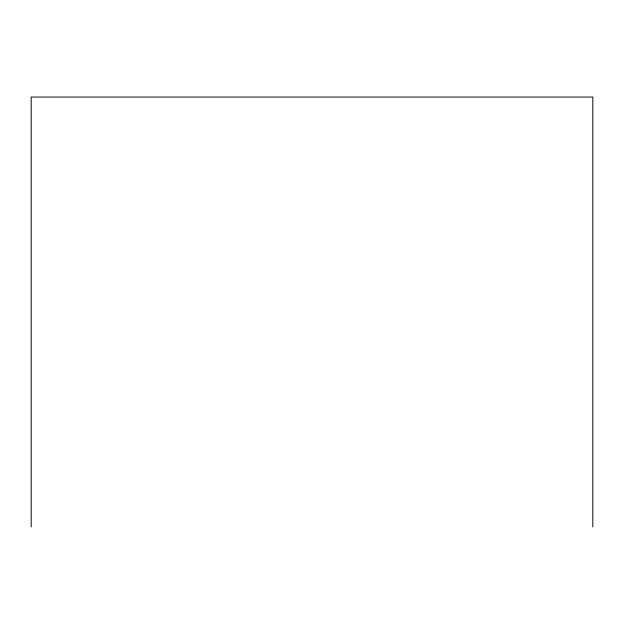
<?xml version="1.0" encoding="UTF-8"?>
<svg xmlns="http://www.w3.org/2000/svg" width="624" height="624" viewBox="0 0 624 624"><rect width="100%" height="100%" fill="white"/><g stroke="black" fill="none" stroke-linecap="round" stroke-linejoin="round"><path stroke-width="0.94" d="M592.8 526.945L592.8 97.055L31.2 97.055L31.2 526.945"/></g></svg>
